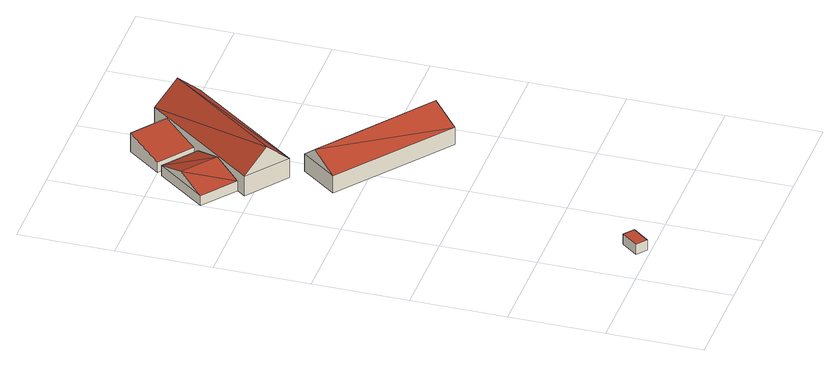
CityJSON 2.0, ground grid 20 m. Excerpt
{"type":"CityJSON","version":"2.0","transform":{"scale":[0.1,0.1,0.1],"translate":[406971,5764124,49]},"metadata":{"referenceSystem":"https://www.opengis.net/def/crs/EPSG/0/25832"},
"CityObjects":{
"building1":{"type":"Building","attributes":{"Gemeindeschluessel":"05515000","Geometrietyp2DReferenz":"3000","function":"51009_1610","roofType":"1000","measuredHeight":2.3},"geometry":[{"type":"Solid","lod":"2","boundaries":[[[[0,1,2,3]],[[4,5,1,0]],[[6,7,5,4]],[[3,2,7,6]],[[4,0,3,6]],[[1,5,7,2]]]],"semantics":{"surfaces":[{"type":"WallSurface"},{"type":"RoofSurface"},{"type":"GroundSurface"}],"values":[[0,0,0,0,1,2]]}}]},
"building2":{"type":"Building","attributes":{"Gemeindeschluessel":"05515000","Geometrietyp2DReferenz":"3000","function":"31001_1310","roofType":"3100","measuredHeight":4.34},"geometry":[{"type":"Solid","lod":"2","boundaries":[[[[8,9,10,11]],[[12,13,9,8]],[[14,15,13,12]],[[11,10,15,14]],[[8,16,12]],[[14,17,11]],[[16,8,11]],[[11,17,16]],[[12,16,17]],[[17,14,12]],[[9,13,15,10]]]],"semantics":{"surfaces":[{"type":"WallSurface"},{"type":"RoofSurface"},{"type":"GroundSurface"}],"values":[[0,0,0,0,0,0,1,1,1,1,2]]}}]},
"building3":{"type":"Building","attributes":{"Gemeindeschluessel":"05515000","Geometrietyp2DReferenz":"3000","function":"31001_2700","roofType":"3100","measuredHeight":7.05},"geometry":[{"type":"Solid","lod":"2","boundaries":[[[[18,19,20,21]],[[22,23,19,18]],[[24,25,23,22]],[[21,20,25,24]],[[18,26,22]],[[24,27,21]],[[21,27,26]],[[26,18,21]],[[27,24,22]],[[22,26,27]],[[19,23,25,20]]]],"semantics":{"surfaces":[{"type":"WallSurface"},{"type":"RoofSurface"},{"type":"GroundSurface"}],"values":[[0,0,0,0,0,0,1,1,1,1,2]]}}]},
"building4":{"type":"Building","attributes":{"Gemeindeschluessel":"05515000","Geometrietyp2DReferenz":"3000","function":"51009_1610","roofType":"2100","measuredHeight":4.39},"geometry":[{"type":"Solid","lod":"2","boundaries":[[[[28,29,30,31]],[[32,33,29,28]],[[34,35,33,32]],[[31,30,35,34]],[[32,28,31,34]],[[29,33,35,30]]]],"semantics":{"surfaces":[{"type":"WallSurface"},{"type":"RoofSurface"},{"type":"GroundSurface"}],"values":[[0,0,0,0,1,2]]}}]},
"building5":{"type":"Building","attributes":{"Gemeindeschluessel":"05515000","Geometrietyp2DReferenz":"3000","function":"31001_2700","roofType":"5000","measuredHeight":9.26},"geometry":[{"type":"Solid","lod":"2","boundaries":[[[[36,37,38,39]],[[40,41,37,36]],[[42,43,41,40]],[[39,38,43,42]],[[44,45,42]],[[42,40,44]],[[36,39,45]],[[45,44,36]],[[42,45,39]],[[36,44,40]],[[37,41,43,38]]]],"semantics":{"surfaces":[{"type":"WallSurface"},{"type":"RoofSurface"},{"type":"GroundSurface"}],"values":[[0,0,0,0,1,1,1,1,0,0,2]]}}]}
},
"vertices":[
[76,23,39],[76,23,16],[97,6,16],[97,6,39],[104,58,39],[104,58,16],[125,41,39],[125,41,16],
[151,938,34],[151,938,11],[80,991,11],[80,991,34],[71,833,34],[71,833,11],[1,887,34],[1,887,11],[111,886,55],[41,939,55],
[116,652,52],[116,652,12],[348,474,12],[348,474,52],[175,728,52],[175,728,12],[407,553,52],[407,553,12],[153,700,82],[385,524,82],
[159,948,34],[159,948,10],[214,1020,10],[214,1020,54],[89,1002,34],[89,1002,10],[144,1073,54],[144,1073,10],
[144,749,57],[144,749,12],[324,986,12],[324,986,57],[57,815,57],[57,815,12],[239,1053,57],[239,1053,12],[100,782,105],[282,1019,105]
]}
